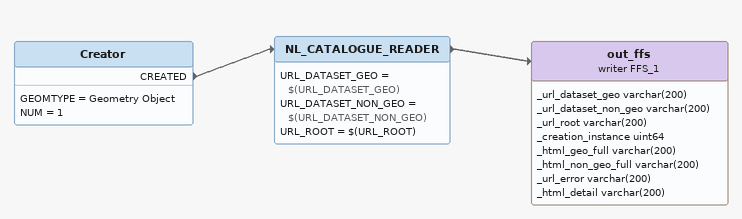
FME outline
Creator
    GEOMTYPE = Geometry Object
    NUM = 1
    CREATED -> NL_CATALOGUE_READER
NL_CATALOGUE_READER
    URL_DATASET_GEO = $(URL_DATASET_GEO)
    URL_DATASET_NON_GEO = $(URL_DATASET_NON_GEO)
    URL_ROOT = $(URL_ROOT)
    -> out_ffs (writer FFS_1)
out_ffs (writer FFS_1)
    attributes: _url_dataset_geo varchar(200), _url_dataset_non_geo varchar(200), _url_root varchar(200), _creation_instance uint64, _html_geo_full varchar(200), _html_non_geo_full varchar(200), _url_error varchar(200), _html_detail varchar(200)
